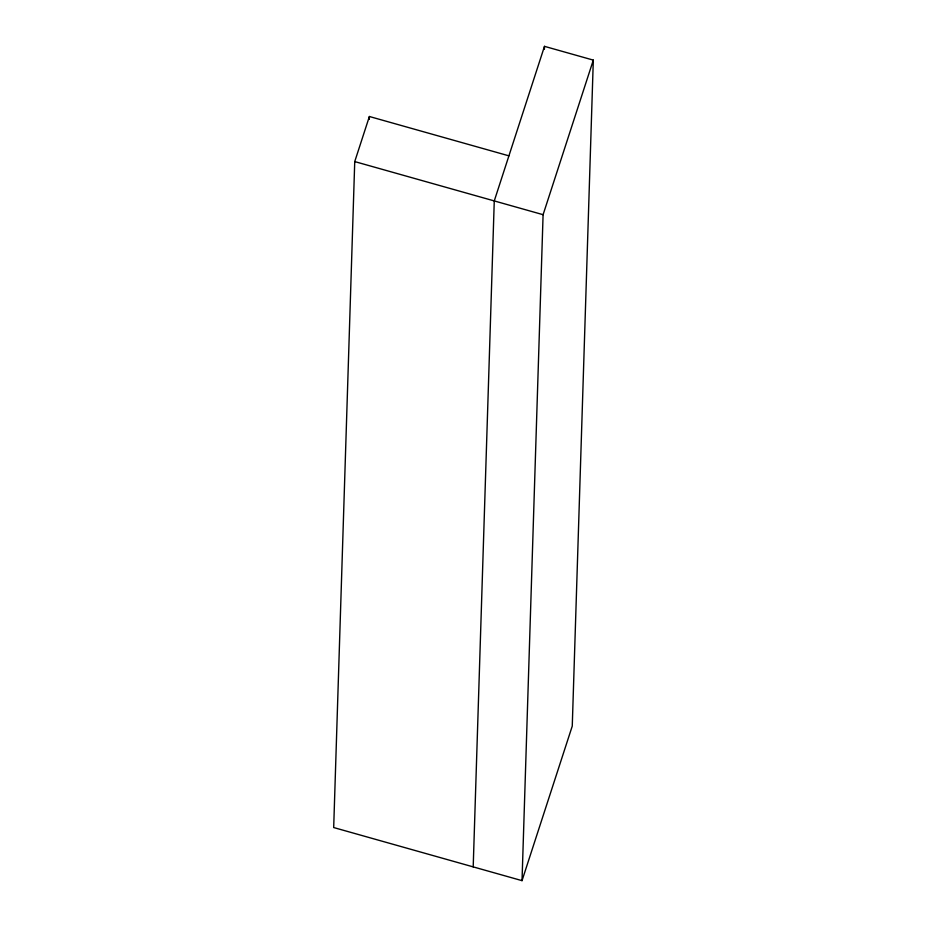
<?xml version="1.0" encoding="UTF-8"?>
<svg xmlns="http://www.w3.org/2000/svg" width="927" height="927" viewBox="0 0 927 927"><rect width="100%" height="100%" fill="white"/><g stroke="black" fill="none" stroke-linecap="round" stroke-linejoin="round"><path stroke-width="1.39" d="M508.911 155.84L369.386 116.501L354.74 161.588L333.685 827.544L522.028 880.65L572.26 726.073L593.315 60.116L544.485 46.35L494.265 200.927L473.199 866.884M369.305 119.386L369.386 116.501M544.392 49.235L544.485 46.35M522.028 880.65L543.095 214.693L593.315 60.116M354.74 161.588L543.095 214.693"/></g></svg>
